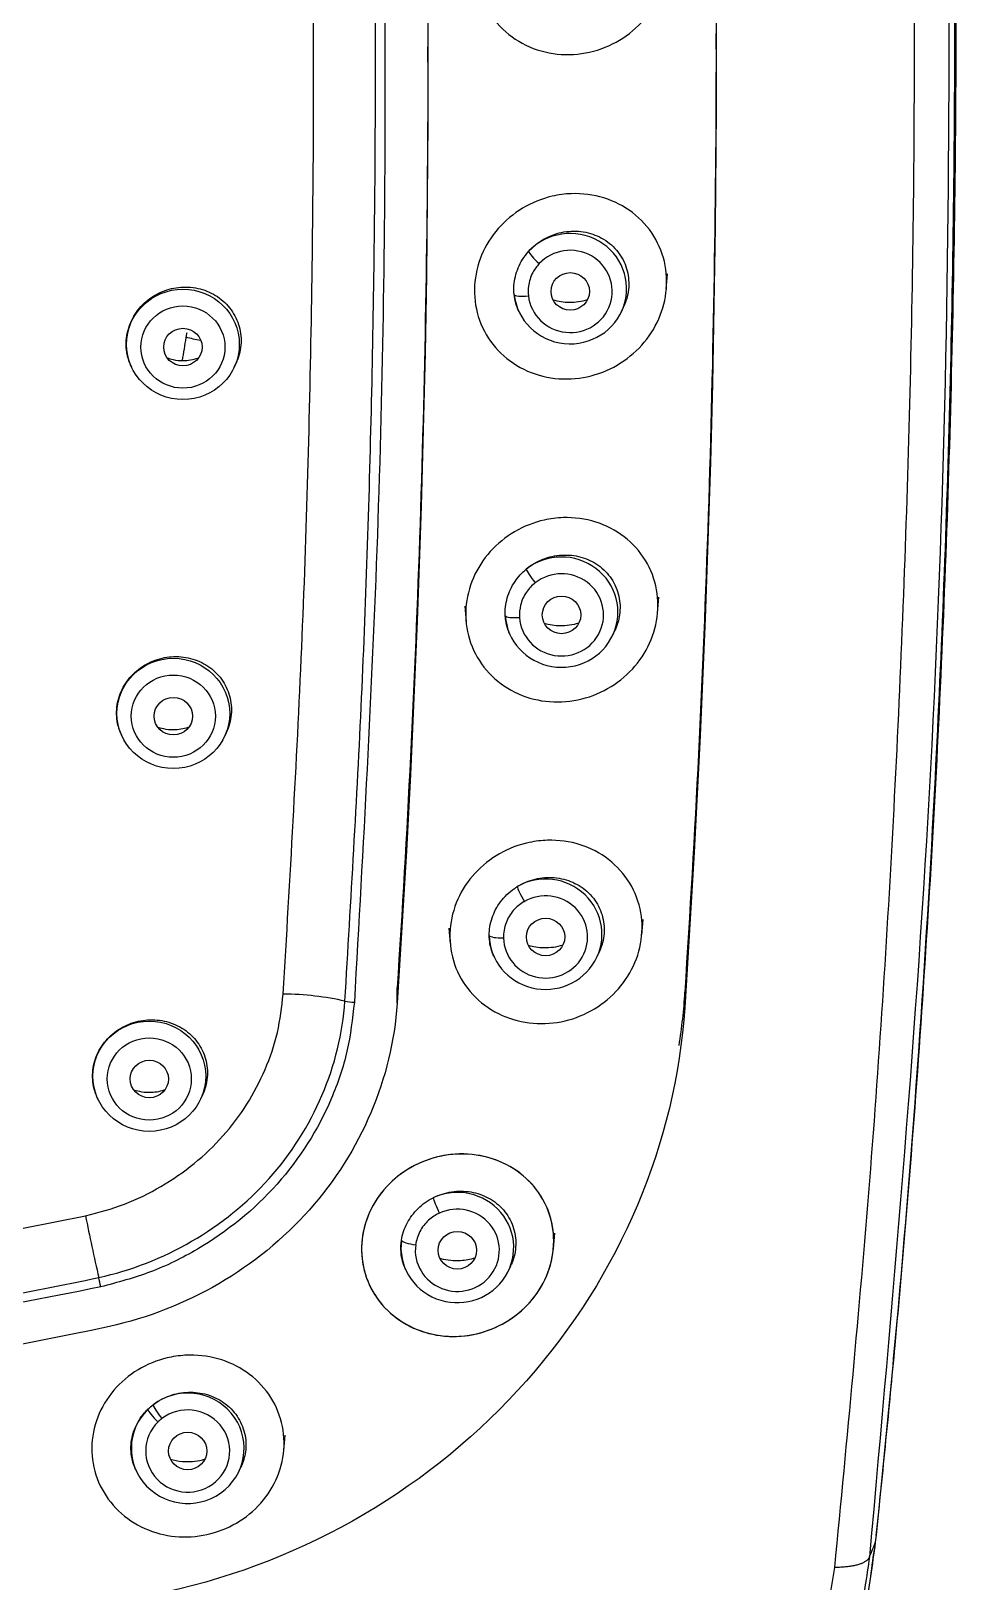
# Model space of a CAD drawing. Extents: x 0 to 1239, y 0 to 509.
# Drawn here: x 148.66 to 167.91, y 220.78 to 253.07 of the extents above; entities that cross this region are included whole.
import ezdxf

# ---------------------------------------------------------------- set-up
doc = ezdxf.new("R2010")
doc.units = 0
doc.header["$LTSCALE"] = 10
doc.header["$MEASUREMENT"] = 0
doc.layers.add('1', color=7, linetype='CONTINUOUS')

msp = doc.modelspace()

# ---------------------------------------------------------------- linework, layer by layer
at = {"layer": '1', "color": 7, "linetype": 'Continuous'}
for p, q in [((162.92, 252.697), (162.92, 253.02)), ((156.92, 252.421), (156.92, 252.74)), ((161.884, 247.694), (161.911, 248.015)), ((158.809, 247.242), (158.813, 247.234)), ((160.952, 247.234), (160.994, 247.325)), ((152.89, 246.075), (152.924, 246.15)), ((150.74, 246.097), (150.75, 246.075)), ((161.703, 240.959), (161.731, 241.28)), ((157.688, 241.096), (157.715, 240.779)), ((158.627, 240.509), (158.632, 240.499)), ((160.771, 240.499), (160.815, 240.592)), ((150.539, 238.413), (150.55, 238.389)), ((152.69, 238.389), (152.725, 238.466)), ((161.372, 234.251), (161.399, 234.573)), ((157.357, 234.391), (157.384, 234.074)), ((160.44, 233.791), (160.484, 233.886)), ((158.295, 233.804), (158.301, 233.791)), ((156.279, 232.826), (156.279, 233.146)), ((162.267, 232.736), (162.267, 233.06)), ((150.037, 230.862), (150.05, 230.835)), ((152.19, 230.835), (152.226, 230.913)), ((159.534, 227.721), (159.561, 228.042)), ((156.454, 227.286), (156.463, 227.267)), ((158.603, 227.267), (158.646, 227.361)), ((153.919, 223.517), (153.946, 223.835)), ((150.837, 223.116), (150.85, 223.087)), ((152.99, 223.087), (153.028, 223.17))]:
    msp.add_line(p, q, dxfattribs=at)
for centre, major_axis, ratio, start_param, end_param in [((159.883, 247.707), (-1.174, 0), 0.978148, 0.10659, 5.541511), ((159.883, 247.65), (0.875, 0), 0.978148, 3.248183, 8.683104), ((159.237, 248.291), (-0.219, 0.205), 0.153301, 0.229879, 1.713409), ((159.012, 247.621), (0.298, 0.033), 0.206732, 3.206249, 4.689779), ((159.702, 240.971), (-1.174, 0), 0.978148, 0.064547, 5.387393), ((159.702, 240.914), (0.875, 0), 0.978148, 3.20614, 8.528986), ((159.155, 241.645), (-0.185, 0.236), 0.129924, 0.251712, 1.735242), ((158.828, 240.922), (0.299, 0.02), 0.207479, 3.21515, 4.698679), ((159.37, 234.264), (-1.174, 0), 0.978148, 0.022667, 5.240547), ((159.37, 234.207), (0.875, 0), 0.978148, 3.16426, 8.38214), ((158.929, 235.008), (-0.149, 0.261), 0.104776, 0.268837, 1.752367), ((158.496, 234.25), (0.3, 0.007), 0.207858, 3.224041, 4.707571), ((154.227, 232.376), (1.996, -0.133), 0.314788, 1.08707, 1.752207), ((155.337, 232.944), (-0.299, 0.02), 0.314382, 1.0868, 1.765613), ((157.533, 227.74), (-1.174, 0), 0.978148, 6.150067, 11.437731), ((157.158, 228.519), (-0.126, 0.272), 0.088963, 0.277069, 1.760599), ((150.031, 227.724), (0.423, -1.955), 0.048196, 4.349381, 5.018812), ((157.533, 227.683), (0.875, 0), 0.978148, 3.008474, 8.296138), ((156.665, 227.859), (0.297, -0.041), 0.206072, 3.257063, 4.740593), ((150.074, 227.023), (-0.064, 0.293), 0.048997, 4.344209, 5.018689), ((151.92, 223.56), (-1.174, 0), 0.978148, 5.49771, 11.656901), ((151.383, 224.241), (-0.182, 0.239), 0.127692, 0.253464, 1.736994), ((151.92, 223.503), (0.875, 0), 0.978148, 2.356118, 8.515309), ((151.301, 224.17), (0.21, -0.214), 0.147004, 3.378054, 4.861584)]:
    msp.add_ellipse(centre, major_axis=major_axis, ratio=ratio, start_param=start_param, end_param=end_param, dxfattribs=at)
for centre, major_axis in [((159.883, 247.65), (-0.4, 0)), ((151.82, 246.548), (-1.174, 0)), ((151.82, 246.491), (0.875, 0)), ((151.82, 246.491), (-0.4, 0)), ((159.702, 240.914), (-0.4, 0)), ((151.62, 238.862), (-1.174, 0)), ((151.62, 238.805), (0.875, 0)), ((151.62, 238.805), (-0.4, 0)), ((159.37, 234.207), (-0.4, 0)), ((151.12, 231.307), (-1.174, 0)), ((151.12, 231.25), (0.875, 0)), ((151.12, 231.25), (-0.4, 0)), ((157.533, 227.683), (-0.4, 0)), ((151.92, 223.503), (-0.4, 0))]:
    msp.add_ellipse(centre, major_axis=major_axis, ratio=0.978148, dxfattribs=at)
for points, knots in [([(166.242, 221.606), (166.393, 223.116), (166.922, 228.4), (167.472, 236.355), (167.83, 245.577), (167.955, 256.396), (167.631, 270.056), (166.655, 281.05), (166.166, 286.549)], [0, 0, 0, 0, 0.071488, 0.250148, 0.374513, 0.500362, 0.750061, 1, 1, 1, 1]), ([(166.185, 286.623), (166.324, 285.249), (166.601, 282.501), (166.888, 279.061), (167.094, 276.317), (167.235, 274.261), (167.363, 272.207), (167.745, 265.364), (167.981, 256.497), (167.863, 247.037), (167.69, 241.658), (167.508, 237.642), (167.273, 233.643), (166.987, 229.658), (166.705, 226.361), (166.453, 223.725), (166.316, 222.402), (166.248, 221.741)], [0, 0, 0, 0, 0.062554, 0.12507, 0.156311, 0.187546, 0.218776, 0.250003, 0.499956, 0.625032, 0.687516, 0.749982, 0.812447, 0.874929, 0.937476, 0.968752, 1, 1, 1, 1]), ([(166.034, 286.222), (166.18, 284.761), (166.727, 279.261), (167.314, 270.887), (167.69, 261.404), (167.829, 250.526), (167.533, 237.153), (166.586, 226.584), (166.113, 221.3)], [0, 0, 0, 0, 0.066441, 0.250186, 0.381014, 0.500357, 0.750217, 1, 1, 1, 1]), ([(165.391, 221.079), (165.648, 223.758), (166.157, 229.071), (166.666, 237.073), (166.981, 245.007), (167.098, 253.882), (166.914, 263.791), (166.352, 274.824), (165.659, 282.256), (165.31, 285.997)], [0, 0, 0, 0, 0.127046, 0.252021, 0.375031, 0.496181, 0.662127, 0.82998, 1, 1, 1, 1]), ([(153.908, 233.018), (154.049, 235.419), (154.331, 240.215), (154.529, 247.475), (154.563, 254.768), (154.418, 262.096), (154.094, 269.455), (153.605, 276.843), (153.129, 281.784), (152.891, 284.256)], [0, 0, 0, 0, 0.143283, 0.286267, 0.429047, 0.571718, 0.714373, 0.857104, 1, 1, 1, 1]), ([(155.192, 232.87), (155.318, 234.974), (155.569, 239.181), (155.773, 245.547), (155.852, 251.947), (155.8, 257.694), (155.626, 264.149), (155.287, 271.173), (154.758, 278.372), (154.329, 282.718), (154.169, 284.345)], [0, 0, 0, 0, 0.124989, 0.249989, 0.374996, 0.500005, 0.584919, 0.749897, 0.906385, 1, 1, 1, 1]), ([(154.364, 284.359), (154.576, 282.185), (154.999, 277.837), (155.46, 271.331), (155.794, 264.844), (155.986, 258.522), (156.057, 251.085), (155.935, 242.546), (155.571, 236.082), (155.389, 232.848)], [0, 0, 0, 0, 0.125049, 0.250025, 0.374989, 0.500003, 0.616679, 0.808198, 1, 1, 1, 1]), ([(159.927, 256.458), (160.158, 256.468), (160.39, 256.439), (160.821, 256.307), (161.026, 256.203), (161.379, 255.934), (161.533, 255.766), (161.764, 255.394), (161.846, 255.185), (161.929, 254.76), (161.933, 254.538), (161.866, 254.112), (161.796, 253.901), (161.595, 253.517), (161.461, 253.338), (161.146, 253.031), (160.961, 252.9), (160.561, 252.702), (160.34, 252.633), (159.894, 252.57), (159.662, 252.575), (159.219, 252.661), (159.003, 252.743), (158.62, 252.973), (158.449, 253.124), (158.177, 253.469), (158.071, 253.668), (157.941, 254.082), (157.912, 254.303), (157.933, 254.735), (157.981, 254.952), (158.143, 255.354), (158.26, 255.545), (158.544, 255.879), (158.716, 256.026), (159.094, 256.26), (159.305, 256.348), (159.654, 256.433), (159.791, 256.452), (159.927, 256.458)], [0, 0, 0, 0, 0.055764, 0.055764, 0.111536, 0.111536, 0.1671, 0.1671, 0.221505, 0.221505, 0.274389, 0.274389, 0.32618, 0.32618, 0.377807, 0.377807, 0.430207, 0.430207, 0.483924, 0.483924, 0.538913, 0.538913, 0.594579, 0.594579, 0.650054, 0.650054, 0.704598, 0.704598, 0.75791, 0.75791, 0.810197, 0.810197, 0.862042, 0.862042, 0.914175, 0.914175, 0.96724, 0.96724, 1, 1, 1, 1]), ([(159.927, 256.458), (160.158, 256.468), (160.39, 256.439), (160.821, 256.307), (161.026, 256.203), (161.379, 255.934), (161.533, 255.766), (161.764, 255.394), (161.846, 255.185), (161.929, 254.76), (161.933, 254.538), (161.866, 254.112), (161.796, 253.901), (161.595, 253.517), (161.461, 253.338), (161.146, 253.031), (160.961, 252.9), (160.561, 252.702), (160.34, 252.633), (159.894, 252.57), (159.662, 252.575), (159.219, 252.661), (159.003, 252.743), (158.62, 252.973), (158.449, 253.124), (158.177, 253.469), (158.071, 253.668), (157.941, 254.082), (157.912, 254.303), (157.933, 254.735), (157.981, 254.952), (158.143, 255.354), (158.26, 255.545), (158.544, 255.879), (158.716, 256.026), (159.094, 256.26), (159.305, 256.348), (159.654, 256.433), (159.791, 256.452), (159.927, 256.458)], [0, 0, 0, 0, 0.055764, 0.055764, 0.111536, 0.111536, 0.1671, 0.1671, 0.221505, 0.221505, 0.274389, 0.274389, 0.32618, 0.32618, 0.377807, 0.377807, 0.430207, 0.430207, 0.483924, 0.483924, 0.538913, 0.538913, 0.594579, 0.594579, 0.650054, 0.650054, 0.704598, 0.704598, 0.75791, 0.75791, 0.810197, 0.810197, 0.862042, 0.862042, 0.914175, 0.914175, 0.96724, 0.96724, 1, 1, 1, 1]), ([(159.906, 249.685), (160.137, 249.694), (160.369, 249.663), (160.8, 249.53), (161.004, 249.425), (161.356, 249.156), (161.509, 248.988), (161.738, 248.615), (161.819, 248.405), (161.899, 247.979), (161.901, 247.757), (161.83, 247.331), (161.758, 247.122), (161.552, 246.741), (161.416, 246.564), (161.098, 246.263), (160.912, 246.134), (160.512, 245.941), (160.293, 245.875), (159.848, 245.816), (159.617, 245.822), (159.177, 245.91), (158.961, 245.993), (158.581, 246.224), (158.41, 246.375), (158.139, 246.721), (158.034, 246.92), (157.907, 247.335), (157.88, 247.557), (157.905, 247.988), (157.955, 248.205), (158.123, 248.605), (158.241, 248.794), (158.529, 249.123), (158.702, 249.268), (159.081, 249.495), (159.292, 249.58), (159.638, 249.662), (159.773, 249.68), (159.906, 249.685)], [0, 0, 0, 0, 0.055856, 0.055856, 0.111707, 0.111707, 0.167555, 0.167555, 0.222376, 0.222376, 0.275604, 0.275604, 0.32751, 0.32751, 0.378991, 0.378991, 0.431057, 0.431057, 0.484391, 0.484391, 0.539109, 0.539109, 0.594739, 0.594739, 0.650433, 0.650433, 0.705353, 0.705353, 0.759023, 0.759023, 0.811497, 0.811497, 0.863288, 0.863288, 0.915155, 0.915155, 0.967849, 0.967849, 1, 1, 1, 1]), ([(159.906, 249.685), (160.137, 249.694), (160.369, 249.663), (160.8, 249.53), (161.004, 249.425), (161.356, 249.156), (161.509, 248.988), (161.738, 248.615), (161.819, 248.405), (161.899, 247.979), (161.901, 247.757), (161.83, 247.331), (161.758, 247.122), (161.552, 246.741), (161.416, 246.564), (161.098, 246.263), (160.912, 246.134), (160.512, 245.941), (160.293, 245.875), (159.848, 245.816), (159.617, 245.822), (159.177, 245.91), (158.961, 245.993), (158.581, 246.224), (158.41, 246.375), (158.139, 246.721), (158.034, 246.92), (157.907, 247.335), (157.88, 247.557), (157.905, 247.988), (157.955, 248.205), (158.123, 248.605), (158.241, 248.794), (158.529, 249.123), (158.702, 249.268), (159.081, 249.495), (159.292, 249.58), (159.638, 249.662), (159.773, 249.68), (159.906, 249.685)], [0, 0, 0, 0, 0.055856, 0.055856, 0.111707, 0.111707, 0.167555, 0.167555, 0.222376, 0.222376, 0.275604, 0.275604, 0.32751, 0.32751, 0.378991, 0.378991, 0.431057, 0.431057, 0.484391, 0.484391, 0.539109, 0.539109, 0.594739, 0.594739, 0.650433, 0.650433, 0.705353, 0.705353, 0.759023, 0.759023, 0.811497, 0.811497, 0.863288, 0.863288, 0.915155, 0.915155, 0.967849, 0.967849, 1, 1, 1, 1]), ([(159.017, 248.483), (159.106, 248.582), (159.214, 248.669), (159.446, 248.802), (159.574, 248.851), (159.836, 248.906), (159.973, 248.912), (160.239, 248.881), (160.371, 248.843), (160.611, 248.725), (160.721, 248.644), (160.901, 248.451), (160.974, 248.337), (161.072, 248.096), (161.099, 247.965), (161.105, 247.707), (161.085, 247.576), (161.03, 247.409), (161.014, 247.367), (160.995, 247.326)], [0, 0, 0, 0, 0.117534, 0.117534, 0.23492, 0.23492, 0.354789, 0.354789, 0.477412, 0.477412, 0.601214, 0.601214, 0.723883, 0.723883, 0.843535, 0.843535, 0.959804, 0.959804, 1, 1, 1, 1]), ([(158.715, 247.585), (158.703, 247.708), (158.712, 247.836), (158.771, 248.082), (158.822, 248.203), (158.927, 248.372), (158.969, 248.43), (159.017, 248.483)], [0, 0, 0, 0, 0.392122, 0.392122, 0.78627, 0.78627, 1, 1, 1, 1]), ([(159.237, 248.228), (159.185, 248.173), (159.14, 248.11), (159.057, 247.955), (159.026, 247.857), (159.006, 247.692), (159.005, 247.625), (159.012, 247.559)], [0, 0, 0, 0, 0.311332, 0.311332, 0.726524, 0.726524, 1, 1, 1, 1]), ([(150.741, 246.096), (150.705, 246.173), (150.678, 246.254), (150.636, 246.463), (150.632, 246.596), (150.672, 246.852), (150.714, 246.979), (150.838, 247.209), (150.92, 247.316), (151.113, 247.495), (151.226, 247.571), (151.467, 247.682), (151.598, 247.718), (151.863, 247.749), (152, 247.742), (152.259, 247.686), (152.386, 247.636), (152.61, 247.499), (152.712, 247.409), (152.874, 247.205), (152.937, 247.087), (153.017, 246.84), (153.035, 246.708), (153.024, 246.45), (152.995, 246.319), (152.939, 246.183), (152.933, 246.168), (152.926, 246.153)], [0, 0, 0, 0, 0.055776, 0.055776, 0.140863, 0.140863, 0.224978, 0.224978, 0.308428, 0.308428, 0.391792, 0.391792, 0.475713, 0.475713, 0.56064, 0.56064, 0.646614, 0.646614, 0.733187, 0.733187, 0.819576, 0.819576, 0.905047, 0.905047, 0.989322, 0.989322, 1, 1, 1, 1]), ([(159.524, 247.476), (159.634, 247.443), (159.751, 247.426), (159.993, 247.425), (160.123, 247.444), (160.246, 247.482)], [0, 0, 0, 0, 0.478704, 0.478704, 1, 1, 1, 1]), ([(151.485, 246.269), (151.528, 246.253), (151.572, 246.24), (151.684, 246.216), (151.752, 246.21), (151.82, 246.21)], [0, 0, 0, 0, 0.408475, 0.408475, 1, 1, 1, 1]), ([(151.82, 246.21), (151.925, 246.21), (152.032, 246.228), (152.134, 246.263), (152.136, 246.264), (152.137, 246.264)], [0, 0, 0, 0, 0.98539, 0.98539, 1, 1, 1, 1]), ([(159.734, 242.939), (159.966, 242.947), (160.198, 242.915), (160.628, 242.781), (160.831, 242.676), (161.182, 242.406), (161.334, 242.238), (161.562, 241.864), (161.642, 241.654), (161.719, 241.227), (161.719, 241.004), (161.644, 240.579), (161.569, 240.37), (161.358, 239.993), (161.221, 239.818), (160.901, 239.522), (160.714, 239.396), (160.314, 239.209), (160.095, 239.145), (159.653, 239.089), (159.423, 239.098), (158.985, 239.187), (158.771, 239.271), (158.392, 239.502), (158.221, 239.653), (157.952, 240), (157.848, 240.199), (157.723, 240.616), (157.698, 240.837), (157.727, 241.269), (157.78, 241.485), (157.952, 241.883), (158.073, 242.07), (158.364, 242.395), (158.538, 242.536), (158.917, 242.758), (159.128, 242.841), (159.471, 242.918), (159.604, 242.935), (159.734, 242.939)], [0, 0, 0, 0, 0.055892, 0.055892, 0.111764, 0.111764, 0.167858, 0.167858, 0.223101, 0.223101, 0.276716, 0.276716, 0.328796, 0.328796, 0.380176, 0.380176, 0.431928, 0.431928, 0.484865, 0.484865, 0.539268, 0.539268, 0.594802, 0.594802, 0.650672, 0.650672, 0.705959, 0.705959, 0.76002, 0.76002, 0.812736, 0.812736, 0.864525, 0.864525, 0.916156, 0.916156, 0.968474, 0.968474, 1, 1, 1, 1]), ([(159.734, 242.939), (159.966, 242.947), (160.198, 242.915), (160.628, 242.781), (160.831, 242.676), (161.182, 242.406), (161.334, 242.238), (161.562, 241.864), (161.642, 241.654), (161.719, 241.227), (161.719, 241.004), (161.644, 240.579), (161.569, 240.37), (161.358, 239.993), (161.221, 239.818), (160.901, 239.522), (160.714, 239.396), (160.314, 239.209), (160.095, 239.145), (159.653, 239.089), (159.423, 239.098), (158.985, 239.187), (158.771, 239.271), (158.392, 239.502), (158.221, 239.653), (157.952, 240), (157.848, 240.199), (157.723, 240.616), (157.698, 240.837), (157.727, 241.269), (157.78, 241.485), (157.952, 241.883), (158.073, 242.07), (158.364, 242.395), (158.538, 242.536), (158.917, 242.758), (159.128, 242.841), (159.471, 242.918), (159.604, 242.935), (159.734, 242.939)], [0, 0, 0, 0, 0.055892, 0.055892, 0.111764, 0.111764, 0.167858, 0.167858, 0.223101, 0.223101, 0.276716, 0.276716, 0.328796, 0.328796, 0.380176, 0.380176, 0.431928, 0.431928, 0.484865, 0.484865, 0.539268, 0.539268, 0.594802, 0.594802, 0.650672, 0.650672, 0.705959, 0.705959, 0.76002, 0.76002, 0.812736, 0.812736, 0.864525, 0.864525, 0.916156, 0.916156, 0.968474, 0.968474, 1, 1, 1, 1]), ([(158.968, 241.868), (159.072, 241.954), (159.191, 242.024), (159.441, 242.122), (159.575, 242.151), (159.841, 242.167), (159.977, 242.153), (160.234, 242.083), (160.358, 242.025), (160.574, 241.872), (160.669, 241.774), (160.814, 241.556), (160.867, 241.433), (160.923, 241.179), (160.928, 241.046), (160.895, 240.807), (160.863, 240.697), (160.815, 240.594)], [0, 0, 0, 0, 0.124774, 0.124774, 0.249376, 0.249376, 0.37684, 0.37684, 0.507193, 0.507193, 0.638418, 0.638418, 0.767876, 0.767876, 0.893712, 0.893712, 1, 1, 1, 1]), ([(158.53, 240.897), (158.523, 241.02), (158.538, 241.146), (158.608, 241.387), (158.663, 241.505), (158.8, 241.707), (158.879, 241.794), (158.968, 241.868)], [0, 0, 0, 0, 0.344634, 0.344634, 0.690968, 0.690968, 1, 1, 1, 1]), ([(159.155, 241.583), (159.085, 241.528), (159.022, 241.462), (158.916, 241.308), (158.874, 241.214), (158.83, 241.034), (158.823, 240.946), (158.828, 240.859)], [0, 0, 0, 0, 0.320348, 0.320348, 0.683492, 0.683492, 1, 1, 1, 1]), ([(158.628, 240.507), (158.612, 240.54), (158.599, 240.574), (158.555, 240.701), (158.536, 240.799), (158.53, 240.897)], [0, 0, 0, 0, 0.272031, 0.272031, 1, 1, 1, 1]), ([(159.342, 240.742), (159.449, 240.71), (159.562, 240.693), (159.805, 240.69), (159.938, 240.709), (160.065, 240.747)], [0, 0, 0, 0, 0.466668, 0.466668, 1, 1, 1, 1]), ([(150.539, 238.413), (150.504, 238.489), (150.478, 238.569), (150.435, 238.777), (150.432, 238.91), (150.472, 239.166), (150.515, 239.292), (150.64, 239.521), (150.723, 239.627), (150.917, 239.805), (151.03, 239.879), (151.27, 239.988), (151.402, 240.024), (151.665, 240.053), (151.801, 240.046), (152.059, 239.991), (152.185, 239.941), (152.41, 239.805), (152.511, 239.716), (152.674, 239.513), (152.737, 239.396), (152.817, 239.149), (152.835, 239.017), (152.823, 238.759), (152.794, 238.629), (152.738, 238.495), (152.733, 238.482), (152.727, 238.469)], [0, 0, 0, 0, 0.05557, 0.05557, 0.141271, 0.141271, 0.225815, 0.225815, 0.309357, 0.309357, 0.392473, 0.392473, 0.475938, 0.475938, 0.560419, 0.560419, 0.646185, 0.646185, 0.732926, 0.732926, 0.819832, 0.819832, 0.905964, 0.905964, 0.990764, 0.990764, 1, 1, 1, 1]), ([(151.284, 238.583), (151.327, 238.568), (151.371, 238.555), (151.482, 238.532), (151.551, 238.525), (151.62, 238.525)], [0, 0, 0, 0, 0.40287, 0.40287, 1, 1, 1, 1]), ([(151.62, 238.525), (151.725, 238.525), (151.832, 238.543), (151.934, 238.578), (151.936, 238.579), (151.938, 238.579)], [0, 0, 0, 0, 0.978946, 0.978946, 1, 1, 1, 1]), ([(159.413, 236.221), (159.644, 236.228), (159.877, 236.195), (160.305, 236.059), (160.507, 235.954), (160.857, 235.685), (161.008, 235.516), (161.235, 235.142), (161.314, 234.932), (161.389, 234.504), (161.388, 234.281), (161.308, 233.856), (161.231, 233.648), (161.016, 233.273), (160.876, 233.1), (160.553, 232.809), (160.366, 232.686), (159.966, 232.504), (159.748, 232.443), (159.307, 232.391), (159.079, 232.401), (158.643, 232.492), (158.431, 232.576), (158.053, 232.807), (157.884, 232.959), (157.616, 233.306), (157.513, 233.506), (157.39, 233.922), (157.366, 234.145), (157.399, 234.576), (157.454, 234.792), (157.63, 235.188), (157.753, 235.374), (158.048, 235.694), (158.223, 235.833), (158.604, 236.049), (158.814, 236.129), (159.155, 236.202), (159.285, 236.218), (159.413, 236.221)], [0, 0, 0, 0, 0.055867, 0.055867, 0.1117, 0.1117, 0.167997, 0.167997, 0.223661, 0.223661, 0.277708, 0.277708, 0.330022, 0.330022, 0.381353, 0.381353, 0.432812, 0.432812, 0.485342, 0.485342, 0.539387, 0.539387, 0.594765, 0.594765, 0.650759, 0.650759, 0.7064, 0.7064, 0.760883, 0.760883, 0.813898, 0.813898, 0.86574, 0.86574, 0.917168, 0.917168, 0.969111, 0.969111, 1, 1, 1, 1]), ([(159.413, 236.221), (159.644, 236.228), (159.877, 236.195), (160.305, 236.059), (160.507, 235.954), (160.857, 235.685), (161.008, 235.516), (161.235, 235.142), (161.314, 234.932), (161.389, 234.504), (161.388, 234.281), (161.308, 233.856), (161.231, 233.648), (161.016, 233.273), (160.876, 233.1), (160.553, 232.809), (160.366, 232.686), (159.966, 232.504), (159.748, 232.443), (159.307, 232.391), (159.079, 232.401), (158.643, 232.492), (158.431, 232.576), (158.053, 232.807), (157.884, 232.959), (157.616, 233.306), (157.513, 233.506), (157.39, 233.922), (157.366, 234.145), (157.399, 234.576), (157.454, 234.792), (157.63, 235.188), (157.753, 235.374), (158.048, 235.694), (158.223, 235.833), (158.604, 236.049), (158.814, 236.129), (159.155, 236.202), (159.285, 236.218), (159.413, 236.221)], [0, 0, 0, 0, 0.055867, 0.055867, 0.1117, 0.1117, 0.167997, 0.167997, 0.223661, 0.223661, 0.277708, 0.277708, 0.330022, 0.330022, 0.381353, 0.381353, 0.432812, 0.432812, 0.485342, 0.485342, 0.539387, 0.539387, 0.594765, 0.594765, 0.650759, 0.650759, 0.7064, 0.7064, 0.760883, 0.760883, 0.813898, 0.813898, 0.86574, 0.86574, 0.917168, 0.917168, 0.969111, 0.969111, 1, 1, 1, 1]), ([(158.779, 235.256), (158.894, 235.326), (159.023, 235.379), (159.284, 235.442), (159.42, 235.453), (159.684, 235.431), (159.816, 235.398), (160.059, 235.291), (160.172, 235.216), (160.361, 235.032), (160.439, 234.922), (160.547, 234.685), (160.58, 234.555), (160.595, 234.296), (160.58, 234.164), (160.527, 233.988), (160.508, 233.937), (160.485, 233.888)], [0, 0, 0, 0, 0.132446, 0.132446, 0.264697, 0.264697, 0.400215, 0.400215, 0.538716, 0.538716, 0.677688, 0.677688, 0.814176, 0.814176, 0.946423, 0.946423, 1, 1, 1, 1]), ([(158.197, 234.238), (158.195, 234.359), (158.216, 234.484), (158.296, 234.721), (158.357, 234.836), (158.512, 235.045), (158.61, 235.141), (158.739, 235.23), (158.759, 235.243), (158.779, 235.256)], [0, 0, 0, 0, 0.309971, 0.309971, 0.621264, 0.621264, 0.944429, 0.944429, 1, 1, 1, 1]), ([(158.929, 234.946), (158.924, 234.943), (158.919, 234.94), (158.833, 234.889), (158.759, 234.828), (158.633, 234.682), (158.581, 234.595), (158.51, 234.403), (158.493, 234.294), (158.496, 234.187)], [0, 0, 0, 0, 0.019653, 0.019653, 0.324186, 0.324186, 0.647681, 0.647681, 1, 1, 1, 1]), ([(158.295, 233.802), (158.257, 233.886), (158.229, 233.975), (158.203, 234.122), (158.198, 234.18), (158.197, 234.238)], [0, 0, 0, 0, 0.620899, 0.620899, 1, 1, 1, 1]), ([(159.009, 234.036), (159.113, 234.005), (159.223, 233.988), (159.466, 233.983), (159.603, 234.001), (159.733, 234.04)], [0, 0, 0, 0, 0.453574, 0.453574, 1, 1, 1, 1]), ([(149.792, 228.399), (150.065, 228.472), (150.611, 228.618), (151.373, 228.996), (152.066, 229.472), (152.671, 230.05), (153.17, 230.713), (153.549, 231.441), (153.815, 232.216), (153.877, 232.75), (153.908, 233.018)], [0, 0, 0, 0, 0.125688, 0.250929, 0.37575, 0.500159, 0.62452, 0.749232, 0.874363, 1, 1, 1, 1]), ([(150.068, 227.115), (151.415, 227.41), (152.695, 228.147), (154.534, 230.203), (155.105, 231.54), (155.192, 232.87)], [0, 0, 0, 0, 0.5, 0.5, 1, 1, 1, 1]), ([(155.389, 232.848), (155.35, 232.506), (155.271, 231.823), (154.822, 230.503), (153.872, 228.984), (152.456, 227.841), (151.158, 227.2), (150.46, 227.014), (150.111, 226.921)], [0, 0, 0, 0, 0.125246, 0.250454, 0.499662, 0.749203, 0.874609, 1, 1, 1, 1]), ([(156.279, 232.826), (156.175, 231.261), (155.534, 229.744), (153.37, 227.307), (151.901, 226.45), (150.29, 226.097)], [0, 0, 0, 0, 0.5, 0.5, 1, 1, 1, 1]), ([(156.279, 232.826), (156.175, 231.261), (155.534, 229.744), (153.37, 227.307), (151.901, 226.45), (150.29, 226.097)], [0, 0, 0, 0, 0.5, 0.5, 1, 1, 1, 1]), ([(162.267, 232.736), (162.081, 229.917), (160.924, 227.172), (157.023, 222.76), (154.386, 221.21), (151.487, 220.57)], [0, 0, 0, 0, 0.5, 0.5, 1, 1, 1, 1]), ([(162.267, 232.736), (162.081, 229.917), (160.924, 227.172), (157.023, 222.76), (154.386, 221.21), (151.487, 220.57)], [0, 0, 0, 0, 0.5, 0.5, 1, 1, 1, 1]), ([(150.038, 230.862), (150.003, 230.937), (149.977, 231.015), (149.935, 231.221), (149.932, 231.354), (149.972, 231.61), (150.015, 231.736), (150.141, 231.964), (150.225, 232.069), (150.419, 232.246), (150.532, 232.319), (150.773, 232.426), (150.904, 232.462), (151.166, 232.49), (151.301, 232.483), (151.558, 232.428), (151.684, 232.378), (151.908, 232.244), (152.009, 232.156), (152.172, 231.954), (152.236, 231.837), (152.316, 231.592), (152.335, 231.46), (152.323, 231.201), (152.293, 231.071), (152.238, 230.939), (152.233, 230.927), (152.227, 230.916)], [0, 0, 0, 0, 0.05494, 0.05494, 0.141312, 0.141312, 0.226417, 0.226417, 0.310193, 0.310193, 0.393148, 0.393148, 0.476154, 0.476154, 0.560097, 0.560097, 0.6455, 0.6455, 0.732254, 0.732254, 0.819591, 0.819591, 0.90641, 0.90641, 0.991855, 0.991855, 1, 1, 1, 1]), ([(150.783, 231.03), (150.826, 231.015), (150.869, 231.002), (150.981, 230.979), (151.05, 230.972), (151.12, 230.972)], [0, 0, 0, 0, 0.398392, 0.398392, 1, 1, 1, 1]), ([(151.12, 230.972), (151.224, 230.972), (151.331, 230.99), (151.434, 231.024), (151.437, 231.025), (151.44, 231.026)], [0, 0, 0, 0, 0.971784, 0.971784, 1, 1, 1, 1]), ([(157.58, 229.688), (157.811, 229.693), (158.043, 229.659), (158.469, 229.522), (158.67, 229.417), (159.017, 229.149), (159.168, 228.982), (159.396, 228.61), (159.475, 228.4), (159.551, 227.972), (159.549, 227.749), (159.468, 227.323), (159.39, 227.115), (159.172, 226.741), (159.03, 226.569), (158.705, 226.281), (158.517, 226.16), (158.116, 225.983), (157.898, 225.925), (157.46, 225.877), (157.233, 225.888), (156.801, 225.981), (156.59, 226.065), (156.215, 226.296), (156.046, 226.446), (155.778, 226.791), (155.675, 226.99), (155.551, 227.406), (155.527, 227.628), (155.561, 228.06), (155.616, 228.276), (155.796, 228.672), (155.92, 228.857), (156.218, 229.175), (156.395, 229.312), (156.777, 229.524), (156.987, 229.601), (157.326, 229.671), (157.454, 229.685), (157.58, 229.688)], [0, 0, 0, 0, 0.055506, 0.055506, 0.110961, 0.110961, 0.16714, 0.16714, 0.223094, 0.223094, 0.277697, 0.277697, 0.330552, 0.330552, 0.382164, 0.382164, 0.43355, 0.43355, 0.4857, 0.4857, 0.539212, 0.539212, 0.594123, 0.594123, 0.649919, 0.649919, 0.70573, 0.70573, 0.760677, 0.760677, 0.814234, 0.814234, 0.866458, 0.866458, 0.917953, 0.917953, 0.969631, 0.969631, 1, 1, 1, 1]), ([(157.218, 225.902), (156.99, 225.928), (156.767, 225.992), (156.366, 226.188), (156.183, 226.321), (155.881, 226.638), (155.757, 226.827), (155.591, 227.228), (155.545, 227.447), (155.534, 227.88), (155.569, 228.1), (155.71, 228.511), (155.817, 228.707), (156.085, 229.049), (156.249, 229.201), (156.611, 229.444), (156.814, 229.539), (157.234, 229.663), (157.457, 229.692), (157.897, 229.683), (158.118, 229.641), (158.532, 229.492), (158.728, 229.381), (159.065, 229.101), (159.21, 228.928), (159.422, 228.548), (159.494, 228.335), (159.553, 227.905), (159.543, 227.682), (159.447, 227.259), (159.362, 227.054), (159.131, 226.687), (158.984, 226.52), (158.649, 226.242), (158.457, 226.128), (158.051, 225.963), (157.831, 225.911), (157.482, 225.884), (157.348, 225.887), (157.218, 225.902)], [0, 0, 0, 0, 0.055732, 0.055732, 0.111448, 0.111448, 0.167355, 0.167355, 0.22262, 0.22262, 0.276588, 0.276588, 0.329147, 0.329147, 0.380764, 0.380764, 0.432301, 0.432301, 0.484678, 0.484678, 0.538531, 0.538531, 0.593905, 0.593905, 0.650119, 0.650119, 0.705975, 0.705975, 0.760398, 0.760398, 0.813086, 0.813086, 0.864623, 0.864623, 0.916043, 0.916043, 0.968311, 0.968311, 1, 1, 1, 1]), ([(156.369, 227.892), (156.387, 228.013), (156.428, 228.134), (156.545, 228.356), (156.623, 228.461), (156.806, 228.642), (156.914, 228.72), (157.03, 228.778)], [0, 0, 0, 0, 0.331784, 0.331784, 0.665145, 0.665145, 1, 1, 1, 1]), ([(157.03, 228.778), (157.151, 228.838), (157.283, 228.88), (157.547, 228.92), (157.683, 228.919), (157.943, 228.875), (158.071, 228.831), (158.302, 228.705), (158.407, 228.62), (158.578, 228.423), (158.646, 228.306), (158.733, 228.061), (158.754, 227.929), (158.746, 227.67), (158.719, 227.539), (158.663, 227.399), (158.655, 227.381), (158.647, 227.363)], [0, 0, 0, 0, 0.136834, 0.136834, 0.273469, 0.273469, 0.413435, 0.413435, 0.556592, 0.556592, 0.700469, 0.700469, 0.842049, 0.842049, 0.979428, 0.979428, 1, 1, 1, 1]), ([(126.048, 228.398), (127.17, 228.172), (129.409, 227.723), (132.806, 227.31), (136.211, 227.095), (139.623, 227.095), (143.03, 227.311), (146.429, 227.724), (148.669, 228.173), (149.792, 228.399)], [0, 0, 0, 0, 0.143593, 0.286291, 0.428635, 0.571072, 0.713519, 0.856346, 1, 1, 1, 1]), ([(157.158, 228.457), (157.077, 228.419), (157, 228.369), (156.86, 228.242), (156.798, 228.161), (156.708, 227.987), (156.678, 227.892), (156.665, 227.797)], [0, 0, 0, 0, 0.31065, 0.31065, 0.658685, 0.658685, 1, 1, 1, 1]), ([(156.455, 227.284), (156.404, 227.395), (156.371, 227.517), (156.354, 227.723), (156.356, 227.808), (156.369, 227.892)], [0, 0, 0, 0, 0.598395, 0.598395, 1, 1, 1, 1]), ([(157.902, 227.519), (157.803, 227.489), (157.701, 227.471), (157.463, 227.457), (157.325, 227.471), (157.192, 227.507), (157.186, 227.508), (157.181, 227.51)], [0, 0, 0, 0, 0.416234, 0.416234, 0.976905, 0.976905, 1, 1, 1, 1]), ([(125.772, 227.114), (126.523, 226.959), (128.524, 226.546), (132.568, 225.983), (137.92, 225.688), (143.273, 225.983), (147.317, 226.547), (149.318, 226.96), (150.068, 227.115)], [0, 0, 0, 0, 0.094048, 0.250508, 0.499997, 0.749489, 0.906002, 1, 1, 1, 1]), ([(150.111, 226.921), (148.958, 226.689), (146.658, 226.228), (143.168, 225.803), (139.669, 225.582), (136.165, 225.582), (132.668, 225.803), (129.18, 226.227), (126.882, 226.688), (125.729, 226.92)], [0, 0, 0, 0, 0.14363, 0.286455, 0.428918, 0.571383, 0.713739, 0.85643, 1, 1, 1, 1]), ([(150.29, 226.097), (146.204, 225.202), (142.093, 224.757), (133.824, 224.751), (129.637, 225.201), (125.55, 226.096)], [0, 0, 0, 0, 0.5, 0.5, 1, 1, 1, 1]), ([(150.29, 226.097), (146.204, 225.202), (142.093, 224.757), (133.824, 224.751), (129.637, 225.201), (125.55, 226.096)], [0, 0, 0, 0, 0.5, 0.5, 1, 1, 1, 1]), ([(151.959, 225.499), (152.187, 225.502), (152.416, 225.468), (152.838, 225.331), (153.037, 225.227), (153.384, 224.964), (153.535, 224.8), (153.766, 224.435), (153.849, 224.228), (153.934, 223.804), (153.937, 223.581), (153.864, 223.154), (153.789, 222.943), (153.573, 222.565), (153.432, 222.391), (153.105, 222.1), (152.915, 221.979), (152.512, 221.804), (152.294, 221.747), (151.856, 221.702), (151.631, 221.715), (151.201, 221.809), (150.992, 221.892), (150.619, 222.119), (150.451, 222.267), (150.181, 222.606), (150.075, 222.802), (149.943, 223.213), (149.915, 223.433), (149.939, 223.865), (149.991, 224.082), (150.165, 224.481), (150.288, 224.669), (150.586, 224.99), (150.764, 225.128), (151.149, 225.34), (151.36, 225.417), (151.702, 225.484), (151.832, 225.498), (151.959, 225.499)], [0, 0, 0, 0, 0.054458, 0.054458, 0.108859, 0.108859, 0.164093, 0.164093, 0.219718, 0.219718, 0.274789, 0.274789, 0.328658, 0.328658, 0.38132, 0.38132, 0.433336, 0.433336, 0.485469, 0.485469, 0.538347, 0.538347, 0.59226, 0.59226, 0.647098, 0.647098, 0.702409, 0.702409, 0.757548, 0.757548, 0.81191, 0.81191, 0.865185, 0.865185, 0.917517, 0.917517, 0.96947, 0.96947, 1, 1, 1, 1]), ([(151.959, 225.499), (152.187, 225.502), (152.416, 225.468), (152.838, 225.331), (153.037, 225.227), (153.384, 224.964), (153.535, 224.8), (153.766, 224.435), (153.849, 224.228), (153.934, 223.804), (153.937, 223.581), (153.864, 223.154), (153.789, 222.943), (153.573, 222.565), (153.432, 222.391), (153.105, 222.1), (152.915, 221.979), (152.512, 221.804), (152.294, 221.747), (151.856, 221.702), (151.631, 221.715), (151.201, 221.809), (150.992, 221.892), (150.619, 222.119), (150.451, 222.267), (150.181, 222.606), (150.075, 222.802), (149.943, 223.213), (149.915, 223.433), (149.939, 223.865), (149.991, 224.082), (150.165, 224.481), (150.288, 224.669), (150.586, 224.99), (150.764, 225.128), (151.149, 225.34), (151.36, 225.417), (151.702, 225.484), (151.832, 225.498), (151.959, 225.499)], [0, 0, 0, 0, 0.054458, 0.054458, 0.108859, 0.108859, 0.164093, 0.164093, 0.219718, 0.219718, 0.274789, 0.274789, 0.328658, 0.328658, 0.38132, 0.38132, 0.433336, 0.433336, 0.485469, 0.485469, 0.538347, 0.538347, 0.59226, 0.59226, 0.647098, 0.647098, 0.702409, 0.702409, 0.757548, 0.757548, 0.81191, 0.81191, 0.865185, 0.865185, 0.917517, 0.917517, 0.96947, 0.96947, 1, 1, 1, 1]), ([(151.199, 224.466), (151.303, 224.546), (151.422, 224.61), (151.67, 224.698), (151.803, 224.723), (152.065, 224.731), (152.199, 224.714), (152.449, 224.64), (152.57, 224.581), (152.782, 224.43), (152.875, 224.335), (153.02, 224.121), (153.074, 223.999), (153.133, 223.748), (153.139, 223.615), (153.106, 223.378), (153.075, 223.272), (153.029, 223.172)], [0, 0, 0, 0, 0.123696, 0.123696, 0.247303, 0.247303, 0.372446, 0.372446, 0.500402, 0.500402, 0.630889, 0.630889, 0.762397, 0.762397, 0.892824, 0.892824, 1, 1, 1, 1]), ([(150.837, 223.116), (150.823, 223.145), (150.811, 223.175), (150.757, 223.326), (150.736, 223.457), (150.742, 223.715), (150.769, 223.846), (150.866, 224.087), (150.936, 224.202), (151.044, 224.325), (151.067, 224.349), (151.09, 224.372)], [0, 0, 0, 0, 0.071694, 0.071694, 0.363159, 0.363159, 0.650404, 0.650404, 0.931694, 0.931694, 1, 1, 1, 1]), ([(151.553, 223.334), (151.636, 223.309), (151.723, 223.293), (151.947, 223.275), (152.09, 223.286), (152.246, 223.325), (152.266, 223.331), (152.286, 223.337)], [0, 0, 0, 0, 0.355837, 0.355837, 0.916095, 0.916095, 1, 1, 1, 1]), ([(109.598, 221.606), (109.656, 221.174), (109.879, 219.515), (110.677, 217.136), (112.13, 214.504), (113.934, 212.192), (116.425, 209.976), (119.447, 208.16), (122.248, 207.16), (125.693, 206.466), (130.794, 205.59), (137.859, 205.186), (144.795, 205.587), (149.545, 206.358), (152.763, 206.979), (155.177, 207.668), (157.658, 208.884), (159.85, 210.368), (162.091, 212.402), (163.724, 214.513), (165.168, 217.191), (165.942, 219.417), (166.177, 221.128), (166.242, 221.606)], [0, 0, 0, 0, 0.018833, 0.072392, 0.105706, 0.145272, 0.194141, 0.242325, 0.289726, 0.31615, 0.387328, 0.503118, 0.606888, 0.673031, 0.701465, 0.742177, 0.776246, 0.815104, 0.850797, 0.900884, 0.925325, 0.979176, 1, 1, 1, 1]), ([(166.112, 221.299), (166.052, 220.882), (165.925, 219.998), (165.54, 218.61), (164.9, 216.984), (163.917, 215.234), (162.096, 212.907), (159.796, 210.989), (157.26, 209.441), (155.365, 208.54), (153.252, 207.861), (150.36, 207.342), (145.162, 206.53), (137.831, 206.106), (130.503, 206.552), (125.345, 207.365), (122.455, 207.892), (119.657, 208.827), (116.514, 210.589), (113.655, 212.993), (111.872, 215.312), (110.837, 217.192), (110.074, 219.189), (109.846, 220.578), (109.728, 221.299)], [0, 0, 0, 0, 0.018818, 0.03992, 0.063301, 0.094958, 0.126187, 0.189199, 0.220686, 0.252269, 0.277912, 0.314745, 0.377069, 0.50152, 0.625378, 0.687712, 0.723458, 0.750112, 0.812685, 0.875033, 0.90728, 0.937311, 0.967438, 1, 1, 1, 1]), ([(110.449, 221.079), (110.514, 220.634), (110.645, 219.745), (111.034, 218.427), (111.645, 216.934), (112.572, 215.307), (114.334, 213.094), (116.575, 211.248), (119.021, 209.773), (121.316, 208.695), (124.786, 207.9), (128.989, 207.271), (133.564, 206.84), (139.239, 206.669), (144.939, 206.985), (149.857, 207.752), (152.66, 208.234), (155.431, 209.002), (158.623, 210.743), (161.438, 213.024), (163.229, 215.252), (164.281, 217.095), (165.057, 219.053), (165.28, 220.406), (165.391, 221.079)], [0, 0, 0, 0, 0.02082, 0.041598, 0.062596, 0.093763, 0.125102, 0.187417, 0.219592, 0.250139, 0.297736, 0.374731, 0.436415, 0.498596, 0.622994, 0.685304, 0.716437, 0.74769, 0.810706, 0.873763, 0.905234, 0.936698, 0.968532, 1, 1, 1, 1])]:
    msp.add_open_spline(points, degree=3, knots=knots, dxfattribs=at)
for points in [[(161.22, 285.337), (163.063, 267.513), (163.404, 249.981), (162.267, 232.736)], [(161.22, 285.337), (163.063, 267.513), (163.404, 249.981), (162.267, 232.736)], [(155.251, 284.481), (157.061, 266.966), (157.395, 249.749), (156.279, 232.826)], [(155.251, 284.481), (157.061, 266.966), (157.395, 249.749), (156.279, 232.826)], [(162.919, 253.002), (162.919, 246.302), (162.701, 239.649), (162.267, 233.06)], [(156.919, 252.562), (156.915, 246.036), (156.702, 239.559), (156.279, 233.146)], [(158.809, 247.243), (158.76, 247.35), (158.727, 247.467), (158.715, 247.585)], [(151.899, 246.791), (151.893, 246.757), (151.888, 246.723), (151.882, 246.689)], [(151.882, 246.689), (151.857, 246.531), (151.831, 246.372), (151.804, 246.213)], [(152.184, 246.627), (152.084, 246.648), (151.983, 246.669), (151.882, 246.689)], [(162.267, 233.06), (162.242, 232.687), (162.201, 232.315), (162.142, 231.945)], [(151.09, 224.372), (151.124, 224.405), (151.161, 224.437), (151.199, 224.466)], [(151.383, 224.178), (151.354, 224.157), (151.327, 224.133), (151.301, 224.108)], [(166.113, 221.3), (166.156, 221.402), (166.199, 221.504), (166.242, 221.606)], [(166.208, 221.452), (166.179, 221.237), (166.15, 221.022), (166.12, 220.807)]]:
    msp.add_open_spline(points, degree=3, dxfattribs=at)
msp.add_rational_spline([(166.112, 221.299), (166.043, 221.076), (165.391, 221.079)], [1, 0.826502920422, 1], degree=2, dxfattribs=at)

doc.saveas('drawing.dxf')
